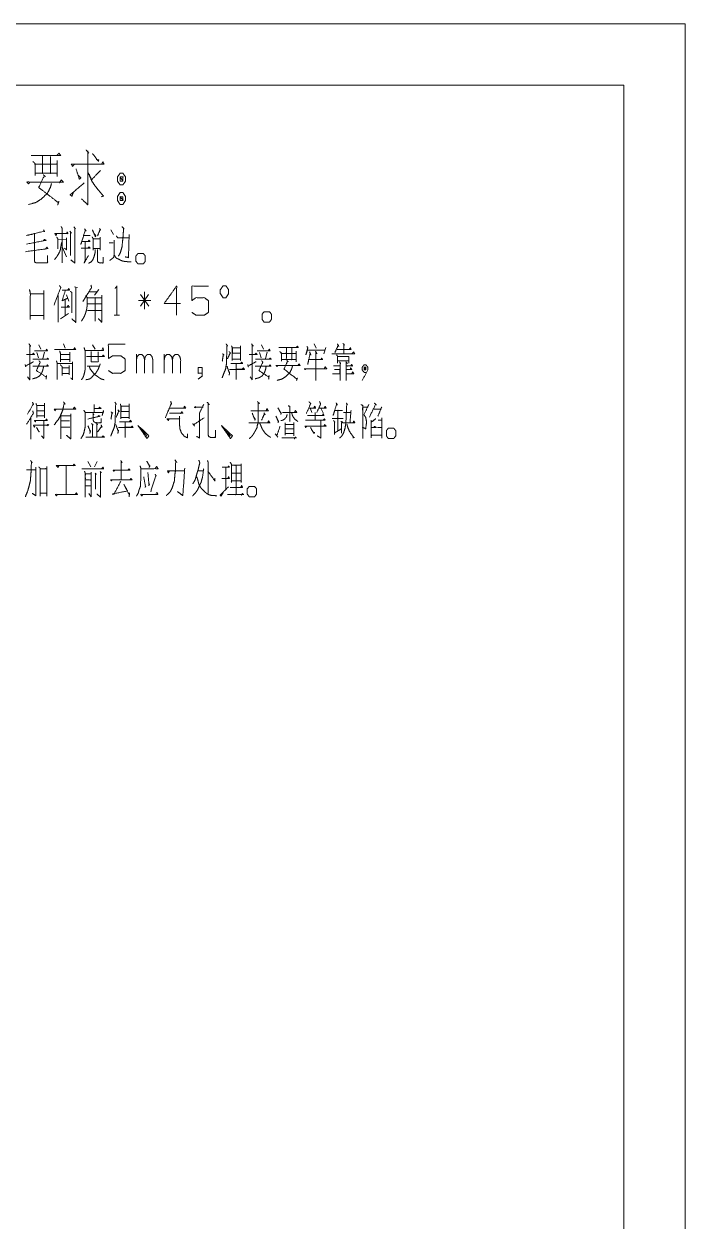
# Model space of a CAD drawing. Header units: millimetres. Extents: x 0 to 420, y 0 to 297.
# Drawn here: x 365.9 to 420, y 199.1 to 297 of the extents above; entities that cross this region are included whole.
import ezdxf

# ---------------------------------------------------------------- set-up
doc = ezdxf.new("R2010")
doc.units = ezdxf.units.MM
doc.layers.add('101', color=7, linetype='Continuous', true_color=0xffffff)

msp = doc.modelspace()

# ---------------------------------------------------------------- linework, layer by layer
at = {"layer": '101', "color": 133, "linetype": 'Continuous', "lineweight": 18}
for p, q in [((420, 297), (0, 297)), ((420, 0), (420, 297)), ((415, 292), (25, 292)), ((415, 5), (415, 292))]:
    msp.add_line(p, q, dxfattribs=at)
at = {"layer": '101', "color": 72, "linetype": 'Continuous', "lineweight": 18}
for p, q in [((369.993, 280.394), (370.134, 280.244)), ((373.026, 280.169), (373.238, 279.769)), ((368.702, 279.344), (369.374, 279.369)), ((369.657, 280.044), (369.798, 279.894)), ((369.71, 279.944), (369.71, 278.069)), ((369.056, 278.719), (369.374, 277.944)), ((372.884, 279.094), (373.202, 279.094)), ((370.028, 275.507), (370.276, 275.432)), ((372.022, 275.282), (371.686, 274.807)), ((368.702, 274.782), (368.702, 272.607)), ((369.268, 274.407), (369.268, 273.132)), ((369.392, 274.832), (369.569, 274.332)), ((371.244, 275.082), (371.933, 275.082)), ((376.274, 274.382), (375.267, 274.382)), ((376.098, 274.857), (375.444, 273.907)), ((375.444, 274.857), (376.115, 273.907)), ((375.762, 273.657), (375.762, 275.082)), ((368.897, 272.882), (369.551, 273.307)), ((371.103, 273.557), (372.216, 273.557)), ((371.138, 274.107), (372.234, 274.107)), ((373.291, 273.182), (373.715, 273.182)), ((367.133, 270.744), (367.292, 270.394)), ((369.144, 270.819), (369.286, 270.469)), ((371.509, 270.744), (371.739, 270.394)), ((385.345, 270.744), (385.504, 270.394)), ((389.65, 270.844), (389.809, 270.469)), ((390.605, 270.519), (390.446, 270.019)), ((366.956, 270.119), (367.098, 269.694)), ((367.593, 270.144), (367.451, 269.644)), ((368.897, 269.544), (369.692, 269.544)), ((368.95, 269.969), (369.657, 269.969)), ((369.657, 270.144), (369.657, 269.369)), ((375.108, 268.419), (375.108, 269.994)), ((377.384, 268.419), (377.384, 269.994)), ((385.168, 270.119), (385.309, 269.694)), ((385.804, 270.144), (385.663, 269.644)), ((368.649, 269.219), (369.887, 269.219)), ((369.021, 268.869), (369.569, 268.869)), ((369.021, 268.394), (369.569, 268.394)), ((369.604, 269.069), (369.604, 268.294)), ((371.085, 268.994), (372.092, 268.994)), ((366.992, 265.782), (367.575, 265.782)), ((367.575, 265.982), (367.575, 264.782)), ((389.35, 265.507), (389.456, 265.207)), ((390.216, 265.507), (390.375, 265.182)), ((366.461, 264.782), (366.461, 263.032)), ((366.992, 265.357), (367.575, 265.357)), ((366.992, 264.932), (367.575, 264.932)), ((367.539, 264.582), (367.539, 263.132)), ((368.968, 264.532), (369.639, 264.532)), ((389.721, 265.207), (389.721, 264.582)), ((368.985, 264.007), (369.657, 264.007)), ((394.84, 263.982), (395.175, 263.982)), ((367.539, 263.082), (367.345, 263.307)), ((369.356, 260.869), (369.356, 258.519)), ((369.356, 260.844), (369.356, 258.519)), ((371.138, 261.219), (371.385, 260.769)), ((371.898, 261.219), (371.686, 260.769)), ((382.432, 260.719), (382.432, 258.894)), ((380.156, 260.444), (380.58, 260.444)), ((382.874, 260.244), (383.652, 260.244)), ((371.226, 258.594), (371.403, 258.319))]:
    msp.add_line(p, q, dxfattribs=at)
for points, knots in [([(366.488, 286.244), (368.9, 286.244), (368.768, 286.432), (368.609, 286.244)], [0, 0, 0.83535, 0.914861, 1, 1]), ([(366.62, 285.757), (366.833, 285.569), (366.833, 284.594), (366.833, 284.782), (368.609, 284.782), (368.609, 284.519), (368.609, 285.832), (368.609, 285.532), (366.753, 285.532), (367.416, 285.532), (367.416, 286.207), (367.416, 284.782), (368.079, 284.782), (368.079, 286.169)], [0, 0, 0.024062, 0.10693, 0.122866, 0.273837, 0.296147, 0.407698, 0.433195, 0.590926, 0.647256, 0.704625, 0.825739, 0.882073, 1, 1]), ([(370.99, 286.694), (371.202, 286.432), (371.122, 286.582), (371.122, 282.232), (370.618, 282.682)], [0, 0, 0.060994, 0.09168, 0.877914, 1, 1]), ([(371.52, 286.394), (371.997, 285.757), (372.024, 285.869), (371.811, 285.907)], [0, 0, 0.706404, 0.808919, 1, 1]), ([(370.009, 285.494), (369.876, 285.344), (369.797, 285.532), (372.448, 285.532), (372.368, 285.719), (372.262, 285.532)], [0, 0, 0.057613, 0.11624, 0.87938, 0.938001, 1, 1]), ([(370.168, 285.157), (370.433, 284.294), (370.565, 284.407), (370.38, 284.594)], [0, 0, 0.673372, 0.803126, 1, 1]), ([(372.156, 285.007), (371.44, 284.257), (371.175, 284.819), (371.44, 284.182), (371.679, 283.807), (371.944, 283.469), (372.395, 282.944), (372.448, 282.944), (372.262, 282.869)], [0, 0, 0.248755, 0.397955, 0.563613, 0.670256, 0.773233, 0.939247, 0.951973, 1, 1]), ([(366.408, 284.069), (366.276, 283.919), (366.143, 284.069), (369.113, 284.069), (368.953, 284.257), (368.821, 283.994)], [0, 0, 0.051206, 0.102404, 0.86189, 0.924783, 1, 1]), ([(367.469, 284.669), (367.654, 284.519), (367.575, 284.594), (367.124, 283.619), (368.715, 282.382), (368.768, 282.494), (368.662, 282.194)], [0, 0, 0.0615, 0.089675, 0.366506, 0.885938, 0.917991, 1, 1]), ([(374.007, 284.782), (373.768, 284.782), (373.556, 284.482), (373.556, 284.144), (373.768, 283.844), (374.007, 283.844), (374.219, 284.144), (374.219, 284.482), (374.007, 284.782)], [0, 0, 0.090998, 0.231133, 0.359864, 0.5, 0.590998, 0.731133, 0.859864, 1, 1]), ([(373.768, 284.144), (374.007, 284.144), (373.768, 284.482), (373.768, 284.144)], [0, 0, 0.241134, 0.658878, 1, 1]), ([(374.007, 284.144), (374.007, 284.482), (373.768, 284.482)], [0, 0, 0.585863, 1, 1]), ([(368.158, 283.957), (368.079, 283.657), (367.84, 283.169), (367.336, 282.682), (366.859, 282.382), (366.276, 282.232)], [0, 0, 0.114099, 0.313639, 0.571349, 0.778586, 1, 1]), ([(369.956, 283.244), (369.823, 282.907), (369.69, 283.019), (370.831, 283.994)], [0, 0, 0.178053, 0.26342, 1, 1]), ([(374.219, 282.869), (374.007, 283.207), (373.768, 283.207), (373.556, 282.869), (373.556, 282.569), (373.768, 282.232), (374.007, 282.232), (374.219, 282.569), (374.219, 282.869)], [0, 0, 0.149207, 0.238507, 0.387714, 0.5, 0.649207, 0.738507, 0.887714, 1, 1]), ([(373.768, 282.869), (373.768, 282.569), (374.007, 282.569)], [0, 0, 0.557014, 1, 1]), ([(374.007, 282.869), (373.768, 282.869), (374.007, 282.569), (374.007, 282.869)], [0, 0, 0.258801, 0.674582, 1, 1]), ([(367.504, 280.169), (367.593, 279.994), (367.54, 280.044), (366.108, 279.694), (366.762, 279.844), (366.762, 277.644), (366.797, 277.494), (366.886, 277.469), (367.84, 277.469), (367.84, 278.044)], [0, 0, 0.030685, 0.042094, 0.27277, 0.377787, 0.722125, 0.746243, 0.760614, 0.910001, 1, 1]), ([(368.95, 280.419), (369.021, 280.294), (369.021, 277.444)], [0, 0, 0.047976, 1, 1]), ([(370.063, 280.294), (370.063, 277.444), (369.745, 277.694)], [0, 0, 0.875685, 1, 1]), ([(370.855, 280.244), (370.997, 280.069), (370.926, 280.144), (370.555, 278.944), (370.802, 279.694), (371.332, 279.694)], [0, 0, 0.077468, 0.112955, 0.545474, 0.817418, 1, 1]), ([(371.509, 280.169), (371.739, 279.594), (371.792, 279.669), (371.651, 279.844)], [0, 0, 0.66153, 0.759653, 1, 1]), ([(372.092, 280.269), (372.181, 280.119), (372.145, 280.194), (371.933, 279.669)], [0, 0, 0.211497, 0.312205, 1, 1]), ([(373.927, 280.419), (374.068, 280.269), (374.033, 279.919), (373.998, 279.444), (373.927, 278.769), (373.786, 278.269), (373.627, 277.994)], [0, 0, 0.080825, 0.218771, 0.40554, 0.67167, 0.875423, 1, 1]), ([(366.126, 278.994), (367.699, 279.294), (367.593, 279.369), (367.469, 279.244)], [0, 0, 0.83968, 0.90778, 1, 1]), ([(368.985, 279.119), (368.915, 278.744), (368.879, 278.519), (368.809, 278.319), (368.632, 278.019), (368.543, 277.894), (368.402, 277.719)], [0, 0, 0.246559, 0.393714, 0.530761, 0.755732, 0.854643, 1, 1]), ([(368.579, 279.819), (368.526, 279.694), (368.437, 279.844), (369.516, 279.844), (369.445, 279.994), (369.392, 279.844)], [0, 0, 0.079277, 0.180905, 0.810312, 0.907118, 1, 1]), ([(368.579, 279.569), (368.685, 279.419), (368.685, 278.594)], [0, 0, 0.18212, 1, 1]), ([(369.374, 279.494), (369.374, 278.519), (369.215, 278.669)], [0, 0, 0.816843, 1, 1]), ([(370.678, 279.194), (371.315, 279.194), (371.226, 279.319), (371.156, 279.194)], [0, 0, 0.681984, 0.846075, 1, 1]), ([(370.908, 279.169), (370.908, 277.644), (370.82, 277.419), (371.173, 278.044)], [0, 0, 0.613742, 0.711024, 1, 1]), ([(371.474, 279.594), (371.562, 279.444), (371.562, 278.494), (371.562, 278.619), (372.145, 278.619), (372.145, 278.494), (372.145, 279.544), (372.145, 279.419), (371.545, 279.419)], [0, 0, 0.046627, 0.301093, 0.334574, 0.490812, 0.524293, 0.805547, 0.839034, 1, 1]), ([(373.273, 279.319), (373.273, 278.069), (373.255, 277.919), (373.114, 277.794), (372.92, 277.644)], [0, 0, 0.681078, 0.763377, 0.8662, 1, 1]), ([(373.468, 279.669), (373.574, 279.494), (374.493, 279.494)], [0, 0, 0.182091, 1, 1]), ([(374.51, 279.769), (374.457, 277.894), (374.192, 277.944)], [0, 0, 0.874254, 1, 1]), ([(366.019, 278.369), (367.858, 278.619), (367.787, 278.744), (367.681, 278.619)], [0, 0, 0.857805, 0.924206, 1, 1]), ([(370.59, 278.669), (371.332, 278.669), (371.226, 278.769), (371.138, 278.644)], [0, 0, 0.712959, 0.852951, 1, 1]), ([(371.721, 278.544), (371.721, 278.269), (371.651, 277.994), (371.545, 277.719), (371.421, 277.544), (371.191, 277.419)], [0, 0, 0.206832, 0.420389, 0.642066, 0.803261, 1, 1]), ([(371.916, 278.544), (371.916, 277.594), (371.986, 277.494), (372.128, 277.444), (372.393, 277.444), (372.393, 277.919)], [0, 0, 0.484055, 0.546457, 0.62289, 0.757978, 1, 1]), ([(375.072, 277.594), (375.072, 278.019), (375.231, 278.219), (375.673, 278.219), (375.832, 278.019), (375.832, 277.594), (375.673, 277.369), (375.231, 277.369), (375.072, 277.594)], [0, 0, 0.152001, 0.243395, 0.401444, 0.492847, 0.644848, 0.743404, 0.901453, 1, 1]), ([(373.326, 278.044), (373.45, 277.844), (373.627, 277.769), (373.821, 277.669), (373.998, 277.594), (374.192, 277.569), (374.44, 277.544), (374.687, 277.544)], [0, 0, 0.153716, 0.279195, 0.422094, 0.547599, 0.675721, 0.838258, 1, 1]), ([(366.355, 275.282), (366.426, 274.957), (366.426, 272.832), (366.426, 273.157), (367.522, 273.157), (367.522, 272.832), (367.522, 275.182), (367.522, 274.932), (366.444, 274.932)], [0, 0, 0.0422, 0.311814, 0.353047, 0.492088, 0.533321, 0.831483, 0.863204, 1, 1]), ([(368.367, 274.007), (368.915, 275.432), (368.826, 275.582), (368.809, 275.607)], [0, 0, 0.881766, 0.982315, 1, 1]), ([(369.038, 275.232), (369.639, 275.232), (369.569, 275.357), (369.48, 275.232)], [0, 0, 0.66949, 0.829474, 1, 1]), ([(370.152, 275.432), (370.152, 272.582), (369.816, 272.882)], [0, 0, 0.863559, 1, 1]), ([(371.385, 275.632), (371.438, 275.432), (370.731, 274.307)], [0, 0, 0.134742, 1, 1]), ([(373.361, 275.357), (373.503, 275.557), (373.503, 273.182)], [0, 0, 0.093497, 1, 1]), ([(378.727, 274.132), (377.384, 274.132), (378.392, 275.557), (378.392, 273.182)], [0, 0, 0.245868, 0.565295, 1, 1]), ([(379.643, 273.407), (379.979, 273.182), (380.668, 273.182), (381.004, 273.407), (381.004, 274.357), (380.668, 274.607), (379.979, 274.607), (379.643, 274.382), (379.643, 275.557), (381.004, 275.557)], [0, 0, 0.062231, 0.168346, 0.230572, 0.376814, 0.441261, 0.547375, 0.609607, 0.790489, 1, 1]), ([(382.202, 274.607), (382.432, 274.607), (382.644, 274.932), (382.644, 275.257), (382.432, 275.582), (382.202, 275.582), (381.972, 275.257), (381.972, 274.932), (382.202, 274.607)], [0, 0, 0.08568, 0.230391, 0.351581, 0.496291, 0.581972, 0.730391, 0.851581, 1, 1]), ([(369.286, 275.182), (369.021, 274.357), (369.48, 274.557)], [0, 0, 0.633567, 1, 1]), ([(369.71, 275.132), (369.816, 275.032), (369.816, 273.357)], [0, 0, 0.080053, 1, 1]), ([(370.961, 274.782), (371.085, 274.607), (371.085, 274.107), (371.067, 273.882), (371.05, 273.732), (370.997, 273.507), (370.926, 273.282), (370.838, 273.057), (370.749, 272.907), (370.608, 272.682)], [0, 0, 0.095702, 0.318952, 0.419724, 0.487155, 0.59037, 0.695674, 0.80361, 0.88135, 1, 1]), ([(371.103, 274.607), (372.269, 274.607), (372.269, 274.807), (372.269, 272.607), (371.986, 272.882)], [0, 0, 0.294511, 0.345005, 0.900415, 1, 1]), ([(371.633, 274.582), (371.721, 274.607), (371.721, 272.682)], [0, 0, 0.045543, 1, 1]), ([(368.95, 273.832), (369.622, 273.832), (369.516, 273.982), (369.445, 273.832)], [0, 0, 0.657748, 0.837626, 1, 1]), ([(385.394, 272.832), (385.394, 273.257), (385.553, 273.457), (385.995, 273.457), (386.154, 273.257), (386.154, 272.832), (385.995, 272.607), (385.553, 272.607), (385.394, 272.832)], [0, 0, 0.151999, 0.2434, 0.401446, 0.492848, 0.644846, 0.7434, 0.901446, 1, 1]), ([(366.302, 270.844), (366.461, 270.644), (366.373, 270.719), (366.373, 267.894), (366.196, 268.144)], [0, 0, 0.072957, 0.106042, 0.912582, 1, 1]), ([(366.762, 270.269), (367.822, 270.269), (367.769, 270.394), (367.699, 270.269)], [0, 0, 0.791484, 0.892824, 1, 1]), ([(368.402, 270.369), (370.134, 270.369), (370.046, 270.519), (369.975, 270.369)], [0, 0, 0.835944, 0.91997, 1, 1]), ([(370.908, 270.294), (370.908, 268.744), (370.891, 268.619), (370.802, 268.244), (370.731, 268.069), (370.608, 267.894)], [0, 0, 0.628908, 0.680135, 0.836454, 0.913033, 1, 1]), ([(370.82, 270.544), (370.891, 270.294), (372.411, 270.294), (372.375, 270.494), (372.305, 270.369)], [0, 0, 0.122169, 0.836969, 0.932471, 1, 1]), ([(372.814, 268.644), (373.149, 268.419), (373.839, 268.419), (374.175, 268.644), (374.175, 269.594), (373.839, 269.844), (373.149, 269.844), (372.814, 269.619), (372.814, 270.794), (374.175, 270.794)], [0, 0, 0.062227, 0.168343, 0.23057, 0.376815, 0.441263, 0.547379, 0.609606, 0.790492, 1, 1]), ([(382.45, 270.819), (382.573, 270.644), (382.52, 270.719), (382.467, 269.144), (382.397, 268.744), (382.238, 268.369), (382.114, 268.044)], [0, 0, 0.070423, 0.100605, 0.618414, 0.751883, 0.885732, 1, 1]), ([(382.892, 270.669), (382.945, 270.519), (382.945, 269.469), (382.945, 269.569), (383.616, 269.569), (383.616, 269.469), (383.616, 270.669), (383.616, 270.494), (382.962, 270.494), (382.962, 270.069), (383.599, 270.069)], [0, 0, 0.030763, 0.233819, 0.253158, 0.383049, 0.402389, 0.63445, 0.668292, 0.794762, 0.876952, 1, 1]), ([(384.514, 270.844), (384.673, 270.644), (384.585, 270.719), (384.585, 267.894), (384.408, 268.144)], [0, 0, 0.072957, 0.106051, 0.912589, 1, 1]), ([(384.974, 270.269), (386.034, 270.269), (385.981, 270.394), (385.91, 270.269)], [0, 0, 0.79149, 0.892828, 1, 1]), ([(386.755, 270.519), (388.364, 270.519), (388.275, 270.644), (388.169, 270.519)], [0, 0, 0.835359, 0.914868, 1, 1]), ([(386.844, 270.194), (386.985, 270.069), (386.985, 269.419), (386.985, 269.544), (388.169, 269.544), (388.169, 269.369), (388.169, 270.244), (388.169, 270.044), (386.932, 270.044), (387.374, 270.044), (387.374, 270.494), (387.374, 269.544), (387.816, 269.544), (387.816, 270.469)], [0, 0, 0.024064, 0.106929, 0.122864, 0.273835, 0.296145, 0.407696, 0.433195, 0.590928, 0.647263, 0.704632, 0.825744, 0.882074, 1, 1]), ([(389.049, 270.619), (389.138, 270.519), (388.961, 269.919), (389.102, 270.319), (390.516, 270.319)], [0, 0, 0.051382, 0.292219, 0.455573, 1, 1]), ([(391.556, 270.819), (391.662, 270.619), (391.626, 270.719), (391.343, 270.119)], [0, 0, 0.227343, 0.333861, 1, 1]), ([(391.538, 270.369), (392.669, 270.369), (392.616, 270.519), (392.545, 270.394)], [0, 0, 0.788885, 0.899843, 1, 1]), ([(391.997, 270.869), (392.139, 270.719), (392.068, 270.819), (392.068, 270.069)], [0, 0, 0.191112, 0.304654, 1, 1]), ([(366.002, 269.144), (366.055, 268.944), (366.037, 269.019), (366.691, 269.369)], [0, 0, 0.20173, 0.276869, 1, 1]), ([(366.108, 269.969), (366.762, 269.969), (366.673, 270.069), (366.603, 269.969)], [0, 0, 0.718752, 0.86542, 1, 1]), ([(366.638, 269.569), (367.928, 269.569), (367.84, 269.669), (367.752, 269.569)], [0, 0, 0.828612, 0.914315, 1, 1]), ([(367.133, 269.444), (367.239, 269.344), (366.921, 268.644), (367.716, 268.119), (367.752, 268.244), (367.716, 267.944)], [0, 0, 0.063381, 0.397728, 0.812149, 0.868641, 1, 1]), ([(368.561, 269.444), (368.614, 269.294), (368.614, 267.919)], [0, 0, 0.103694, 1, 1]), ([(368.826, 270.244), (368.897, 270.044), (368.897, 269.369)], [0, 0, 0.239124, 1, 1]), ([(369.887, 269.369), (369.887, 267.894), (369.728, 268.044)], [0, 0, 0.8709, 1, 1]), ([(371.014, 269.794), (372.481, 269.794), (372.393, 269.919), (372.305, 269.794)], [0, 0, 0.827339, 0.913663, 1, 1]), ([(371.403, 270.194), (371.403, 269.369), (371.986, 269.369), (371.986, 270.169)], [0, 0, 0.373596, 0.63773, 1, 1]), ([(375.108, 269.519), (375.161, 269.794), (375.337, 269.969), (375.532, 269.969), (375.709, 269.794), (375.779, 269.519), (375.779, 268.419)], [0, 0, 0.118877, 0.224461, 0.306989, 0.41256, 0.533084, 1, 1]), ([(375.779, 269.519), (375.832, 269.794), (376.009, 269.969), (376.221, 269.969), (376.38, 269.794), (376.451, 269.519), (376.451, 268.419)], [0, 0, 0.118606, 0.223933, 0.313763, 0.413917, 0.534162, 1, 1]), ([(377.384, 269.519), (377.437, 269.794), (377.614, 269.969), (377.808, 269.969), (377.985, 269.794), (378.056, 269.519), (378.056, 268.419)], [0, 0, 0.11888, 0.224451, 0.306978, 0.412562, 0.533085, 1, 1]), ([(378.056, 269.519), (378.109, 269.794), (378.286, 269.969), (378.498, 269.969), (378.657, 269.794), (378.727, 269.519), (378.727, 268.419)], [0, 0, 0.118603, 0.223944, 0.313758, 0.413912, 0.534159, 1, 1]), ([(382.149, 270.019), (382.291, 269.919), (382.22, 269.969), (382.132, 269.419)], [0, 0, 0.212014, 0.318021, 1, 1]), ([(382.697, 270.194), (382.821, 270.069), (382.785, 270.119), (382.556, 269.594)], [0, 0, 0.217072, 0.292654, 1, 1]), ([(382.821, 269.219), (383.811, 269.219), (383.722, 269.344), (383.634, 269.244)], [0, 0, 0.775505, 0.895445, 1, 1]), ([(384.214, 269.144), (384.267, 268.944), (384.249, 269.019), (384.903, 269.369)], [0, 0, 0.20173, 0.276869, 1, 1]), ([(384.32, 269.969), (384.974, 269.969), (384.885, 270.069), (384.815, 269.969)], [0, 0, 0.718754, 0.865393, 1, 1]), ([(384.85, 269.569), (386.14, 269.569), (386.052, 269.669), (385.963, 269.569)], [0, 0, 0.828612, 0.914315, 1, 1]), ([(385.345, 269.444), (385.451, 269.344), (385.133, 268.644), (385.928, 268.119), (385.963, 268.244), (385.928, 267.944)], [0, 0, 0.063381, 0.397731, 0.81214, 0.868638, 1, 1]), ([(387.409, 269.469), (387.533, 269.369), (387.48, 269.419), (387.179, 268.769), (388.24, 267.944), (388.275, 268.019), (388.205, 267.819)], [0, 0, 0.061504, 0.089684, 0.366516, 0.885934, 0.917992, 1, 1]), ([(389.279, 270.169), (389.385, 269.894), (389.314, 270.019), (389.12, 269.144), (389.208, 269.544), (390.34, 269.544), (390.269, 269.669), (390.216, 269.544)], [0, 0, 0.093422, 0.138945, 0.423058, 0.552903, 0.911449, 0.956966, 1, 1]), ([(389.756, 270.244), (389.88, 270.019), (389.792, 270.119), (389.792, 267.819)], [0, 0, 0.095443, 0.145039, 1, 1]), ([(391.096, 270.019), (392.952, 270.019), (392.881, 270.169), (392.757, 270.044)], [0, 0, 0.844515, 0.919966, 1, 1]), ([(391.467, 269.944), (391.556, 269.844), (391.556, 269.244), (391.556, 269.444), (392.492, 269.444), (392.492, 269.244), (392.492, 269.794), (391.538, 269.794)], [0, 0, 0.037337, 0.205183, 0.261129, 0.523185, 0.579131, 0.732995, 1, 1]), ([(391.715, 269.369), (391.821, 269.219), (391.785, 269.294), (391.785, 267.844)], [0, 0, 0.107026, 0.155332, 1, 1]), ([(392.245, 269.369), (392.369, 269.219), (392.28, 269.294), (392.28, 267.844), (392.28, 269.019), (392.793, 269.019), (392.722, 269.144), (392.634, 269.019)], [0, 0, 0.051923, 0.082873, 0.470102, 0.78389, 0.920768, 0.959117, 1, 1]), ([(367.504, 268.969), (367.469, 268.769), (367.416, 268.594), (367.345, 268.419), (367.168, 268.194), (366.956, 268.069), (366.797, 268.019), (366.603, 267.969)], [0, 0, 0.137748, 0.261762, 0.389763, 0.583804, 0.750783, 0.863849, 1, 1]), ([(366.62, 268.994), (367.911, 268.994), (367.822, 269.119), (367.769, 269.019)], [0, 0, 0.828938, 0.927288, 1, 1]), ([(368.879, 269.119), (369.021, 268.969), (369.021, 268.244)], [0, 0, 0.221393, 1, 1]), ([(372.145, 269.194), (372.057, 268.944), (371.986, 268.769), (371.88, 268.594), (371.757, 268.394), (371.598, 268.269), (371.438, 268.069), (371.297, 267.969), (371.138, 267.919), (370.961, 267.894)], [0, 0, 0.141805, 0.242733, 0.352155, 0.477924, 0.586112, 0.722766, 0.815375, 0.904548, 1, 1]), ([(371.262, 268.944), (371.332, 268.769), (371.686, 268.319), (371.916, 268.169), (372.075, 268.044), (372.252, 267.944), (372.464, 267.894)], [0, 0, 0.113786, 0.458783, 0.624216, 0.746187, 0.868611, 1, 1]), ([(380.491, 268.419), (380.156, 268.419), (380.156, 268.894), (380.491, 268.894), (380.491, 268.194), (380.156, 267.944)], [0, 0, 0.148245, 0.357928, 0.506173, 0.815183, 1, 1]), ([(382.52, 268.994), (382.732, 268.419), (382.732, 268.519), (382.697, 268.269)], [0, 0, 0.634855, 0.738446, 1, 1]), ([(382.732, 268.744), (383.952, 268.744), (383.864, 268.869), (383.775, 268.769), (383.28, 268.769), (383.28, 269.244), (383.28, 267.919)], [0, 0, 0.320853, 0.361129, 0.396235, 0.526437, 0.651406, 1, 1]), ([(385.716, 268.969), (385.681, 268.769), (385.628, 268.594), (385.557, 268.419), (385.38, 268.194), (385.168, 268.069), (385.009, 268.019), (384.815, 267.969)], [0, 0, 0.137744, 0.261755, 0.389753, 0.583788, 0.750763, 0.863852, 1, 1]), ([(384.832, 268.994), (386.122, 268.994), (386.034, 269.119), (385.981, 269.019)], [0, 0, 0.828946, 0.927285, 1, 1]), ([(386.702, 269.069), (386.614, 268.969), (386.525, 269.069), (388.505, 269.069), (388.399, 269.194), (388.311, 269.019)], [0, 0, 0.051206, 0.102402, 0.861894, 0.924782, 1, 1]), ([(387.869, 268.994), (387.816, 268.794), (387.657, 268.469), (387.321, 268.144), (387.003, 267.944), (386.614, 267.844)], [0, 0, 0.114097, 0.313639, 0.57135, 0.77859, 1, 1]), ([(388.979, 268.794), (388.926, 268.719), (388.855, 268.794), (390.675, 268.794), (390.552, 268.969), (390.481, 268.794)], [0, 0, 0.037986, 0.080605, 0.833347, 0.921963, 1, 1]), ([(391.237, 269.019), (391.803, 269.019), (391.75, 269.019), (391.785, 269.019), (391.785, 268.744), (391.326, 268.744), (391.75, 268.744), (391.75, 268.369), (391.149, 268.369)], [0, 0, 0.202817, 0.221837, 0.234527, 0.333141, 0.497932, 0.650033, 0.784508, 1, 1]), ([(392.245, 268.744), (392.722, 268.744), (392.634, 268.869), (392.616, 268.744)], [0, 0, 0.63078, 0.833138, 1, 1]), ([(392.245, 268.369), (392.899, 268.369), (392.811, 268.544), (392.722, 268.394)], [0, 0, 0.638562, 0.829994, 1, 1]), ([(393.885, 268.494), (393.744, 268.494), (393.585, 268.694), (393.585, 268.919), (393.744, 269.119), (393.885, 269.119), (394.044, 268.919), (394.044, 268.694), (393.585, 267.844)], [0, 0, 0.057358, 0.160992, 0.252243, 0.355871, 0.413229, 0.516867, 0.608118, 1, 1]), ([(393.744, 268.694), (393.885, 268.694), (393.744, 268.919), (393.744, 268.694)], [0, 0, 0.223714, 0.644092, 1, 1]), ([(393.885, 268.694), (393.885, 268.919), (393.744, 268.919)], [0, 0, 0.614035, 1, 1]), ([(366.603, 266.057), (366.673, 265.907), (366.196, 265.082)], [0, 0, 0.148204, 1, 1]), ([(366.886, 265.957), (366.956, 265.782), (366.956, 264.807)], [0, 0, 0.162183, 1, 1]), ([(368.543, 265.482), (368.437, 265.357), (368.402, 265.482), (370.152, 265.482), (370.028, 265.657), (369.94, 265.507)], [0, 0, 0.067404, 0.120822, 0.840296, 0.928419, 1, 1]), ([(369.144, 266.082), (369.268, 265.907), (369.197, 265.982), (369.074, 265.407), (368.897, 264.957), (368.738, 264.682), (368.384, 264.207)], [0, 0, 0.093231, 0.138069, 0.393928, 0.604234, 0.742434, 1, 1]), ([(370.802, 265.407), (370.926, 265.207), (370.908, 264.007), (370.82, 263.607), (370.749, 263.382), (370.572, 263.082)], [0, 0, 0.096819, 0.59091, 0.759555, 0.856656, 1, 1]), ([(371.651, 265.857), (371.651, 265.207), (371.651, 265.532), (372.234, 265.532), (372.092, 265.657), (372.022, 265.557)], [0, 0, 0.347682, 0.521528, 0.833529, 0.934491, 1, 1]), ([(373.344, 266.057), (373.468, 265.882), (373.414, 265.957), (373.361, 264.382), (373.291, 263.982), (373.132, 263.607), (373.008, 263.282)], [0, 0, 0.070423, 0.100604, 0.618414, 0.751883, 0.885732, 1, 1]), ([(373.591, 265.432), (373.715, 265.307), (373.68, 265.357), (373.45, 264.832)], [0, 0, 0.2171, 0.292679, 1, 1]), ([(373.786, 265.907), (373.839, 265.757), (373.839, 264.707), (373.839, 264.807), (374.51, 264.807), (374.51, 264.707), (374.51, 265.907), (374.51, 265.732), (373.856, 265.732), (373.856, 265.307), (374.493, 265.307)], [0, 0, 0.030765, 0.233821, 0.25316, 0.383043, 0.402382, 0.634443, 0.668285, 0.794754, 0.876944, 1, 1]), ([(377.914, 266.132), (377.985, 265.882), (377.967, 265.957), (377.473, 264.782), (377.791, 265.557), (379.152, 265.557), (379.046, 265.732), (378.957, 265.532)], [0, 0, 0.061364, 0.079563, 0.380703, 0.578579, 0.900027, 0.948356, 1, 1]), ([(379.961, 265.707), (379.926, 265.607), (379.837, 265.657), (380.58, 265.657)], [0, 0, 0.111652, 0.218549, 1, 1]), ([(380.615, 265.882), (380.279, 265.182), (380.279, 263.132), (380.032, 263.257)], [0, 0, 0.250154, 0.910669, 1, 1]), ([(380.898, 266.057), (381.075, 265.857), (380.986, 265.907), (380.986, 263.382), (381.004, 263.257), (381.163, 263.182), (381.57, 263.182), (381.57, 263.757)], [0, 0, 0.063897, 0.088209, 0.692695, 0.722917, 0.765023, 0.862341, 1, 1]), ([(385.009, 266.107), (385.168, 265.957), (385.08, 265.982), (385.08, 264.357), (385.009, 264.207), (384.974, 263.982), (384.832, 263.707), (384.673, 263.432), (384.549, 263.257), (384.337, 263.082)], [0, 0, 0.063464, 0.090115, 0.561781, 0.609913, 0.676021, 0.765772, 0.857985, 0.920193, 1, 1]), ([(384.461, 265.357), (385.893, 265.357), (385.787, 265.532), (385.716, 265.357)], [0, 0, 0.784447, 0.896574, 1, 1]), ([(386.685, 265.607), (386.932, 265.157), (386.95, 265.207), (386.932, 265.057)], [0, 0, 0.715607, 0.789518, 1, 1]), ([(387.533, 265.757), (387.674, 265.707), (387.657, 265.732), (387.657, 264.482), (387.657, 265.207), (387.073, 265.207), (388.24, 265.207), (388.116, 265.382), (388.063, 265.282)], [0, 0, 0.035429, 0.042663, 0.337964, 0.509241, 0.647037, 0.92263, 0.973262, 1, 1]), ([(389.226, 266.082), (389.368, 265.957), (389.014, 265.132)], [0, 0, 0.173753, 1, 1]), ([(389.226, 265.557), (389.774, 265.557), (389.703, 265.732), (389.597, 265.557)], [0, 0, 0.582111, 0.78262, 1, 1]), ([(390.092, 266.107), (390.181, 265.907), (389.862, 265.207)], [0, 0, 0.221411, 1, 1]), ([(390.021, 265.557), (390.64, 265.557), (390.552, 265.732), (390.463, 265.532)], [0, 0, 0.598675, 0.788403, 1, 1]), ([(391.45, 266.007), (391.556, 265.832), (391.485, 265.882), (391.202, 264.957), (391.326, 265.382), (391.98, 265.382), (391.591, 265.382), (391.591, 263.732), (391.591, 264.732), (391.131, 264.732), (392.033, 264.732)], [0, 0, 0.030295, 0.043118, 0.186311, 0.251841, 0.348655, 0.406221, 0.650487, 0.798526, 0.866557, 1, 1]), ([(392.28, 265.982), (392.386, 265.882), (392.316, 265.907), (392.245, 264.357), (392.174, 263.907), (392.051, 263.532), (391.909, 263.282), (391.732, 263.132)], [0, 0, 0.046393, 0.070259, 0.564122, 0.709111, 0.834791, 0.926217, 1, 1]), ([(392.051, 265.207), (392.651, 265.207), (392.669, 265.382), (392.581, 264.382)], [0, 0, 0.337467, 0.436241, 1, 1]), ([(393.496, 265.857), (393.62, 265.782), (393.62, 263.082), (393.62, 265.657), (394.026, 265.657), (394.115, 265.857), (393.726, 265.032), (393.867, 264.807), (393.938, 264.432), (393.867, 263.882), (393.602, 264.007)], [0, 0, 0.017119, 0.336575, 0.641241, 0.689338, 0.715208, 0.823118, 0.854559, 0.89971, 0.96532, 1, 1]), ([(394.574, 265.982), (394.751, 265.832), (394.68, 265.882), (394.168, 264.832)], [0, 0, 0.155909, 0.214146, 1, 1]), ([(394.574, 265.482), (395.087, 265.482), (395.175, 265.657), (394.857, 264.907)], [0, 0, 0.336471, 0.465173, 1, 1]), ([(366.62, 265.357), (366.673, 265.157), (366.126, 264.257)], [0, 0, 0.164133, 1, 1]), ([(366.868, 264.557), (366.833, 264.457), (366.762, 264.557), (367.822, 264.557), (367.752, 264.682), (367.681, 264.582)], [0, 0, 0.068207, 0.14696, 0.828904, 0.921247, 1, 1]), ([(368.915, 263.057), (368.915, 265.082), (368.915, 264.932), (369.745, 264.932), (369.745, 265.082), (369.745, 263.157), (369.728, 263.057), (369.374, 263.357)], [0, 0, 0.358666, 0.385231, 0.532374, 0.558939, 0.899892, 0.91788, 1, 1]), ([(370.926, 265.207), (372.393, 265.207), (372.411, 265.382), (372.305, 264.957)], [0, 0, 0.704981, 0.789502, 1, 1]), ([(371.138, 264.682), (372.128, 264.907), (372.004, 264.957), (371.969, 264.882)], [0, 0, 0.824303, 0.932676, 1, 1]), ([(371.545, 265.132), (371.633, 265.032), (371.58, 265.057), (371.58, 264.582), (371.598, 264.482), (371.757, 264.382), (372.216, 264.382), (372.216, 264.732)], [0, 0, 0.075551, 0.108731, 0.377705, 0.435196, 0.541597, 0.801816, 1, 1]), ([(373.043, 265.257), (373.185, 265.157), (373.114, 265.207), (373.026, 264.657)], [0, 0, 0.212014, 0.318021, 1, 1]), ([(373.627, 263.982), (374.846, 263.982), (374.758, 264.107), (374.669, 264.007), (374.175, 264.007), (374.175, 264.482), (374.175, 263.157)], [0, 0, 0.320858, 0.361134, 0.396246, 0.526445, 0.651413, 1, 1]), ([(373.715, 264.457), (374.705, 264.457), (374.616, 264.582), (374.528, 264.482)], [0, 0, 0.775512, 0.89544, 1, 1]), ([(377.791, 264.707), (377.72, 264.557), (377.596, 264.707), (378.639, 264.707), (378.639, 264.907), (378.639, 264.232), (378.657, 263.882), (378.798, 263.532), (379.046, 263.257), (379.293, 263.132), (379.293, 263.482)], [0, 0, 0.041424, 0.089998, 0.350495, 0.400452, 0.569065, 0.656604, 0.750896, 0.84331, 0.912567, 1, 1]), ([(377.826, 265.157), (378.922, 265.157), (378.816, 265.282), (378.727, 265.132)], [0, 0, 0.764254, 0.878572, 1, 1]), ([(379.714, 264.307), (379.855, 264.107), (379.784, 264.207), (380.65, 264.782)], [0, 0, 0.174103, 0.261146, 1, 1]), ([(384.302, 264.357), (386.034, 264.357), (385.928, 264.532), (385.822, 264.357)], [0, 0, 0.808871, 0.90444, 1, 1]), ([(384.585, 265.157), (384.815, 264.582), (384.832, 264.657), (384.726, 264.832)], [0, 0, 0.687328, 0.772877, 1, 1]), ([(385.539, 265.182), (385.645, 265.057), (385.575, 265.082), (385.345, 264.582)], [0, 0, 0.207707, 0.30272, 1, 1]), ([(386.525, 264.907), (386.738, 264.457), (386.738, 264.532), (386.702, 264.382)], [0, 0, 0.684656, 0.787896, 1, 1]), ([(387.445, 265.057), (387.374, 264.832), (387.232, 264.682), (387.091, 264.582), (386.932, 264.557)], [0, 0, 0.303836, 0.569437, 0.792543, 1, 1]), ([(387.816, 265.207), (387.851, 265.032), (387.939, 264.832), (388.081, 264.657), (388.311, 264.482)], [0, 0, 0.195973, 0.436003, 0.682958, 1, 1]), ([(388.943, 264.582), (390.552, 264.582), (390.481, 264.707), (390.393, 264.582)], [0, 0, 0.844251, 0.919636, 1, 1]), ([(389.102, 264.957), (390.446, 264.957), (390.393, 265.132), (390.34, 264.957)], [0, 0, 0.786007, 0.893003, 1, 1]), ([(390.198, 264.532), (390.198, 263.132), (389.898, 263.307)], [0, 0, 0.801044, 1, 1]), ([(391.237, 264.557), (391.343, 264.432), (391.308, 264.482), (391.308, 263.407), (391.308, 263.532), (391.891, 263.882), (391.891, 263.532), (391.891, 264.382), (391.98, 264.432), (391.838, 264.482)], [0, 0, 0.046083, 0.063298, 0.365527, 0.400674, 0.591913, 0.69031, 0.929277, 0.957827, 1, 1]), ([(391.98, 264.357), (392.987, 264.357), (392.899, 264.532), (392.828, 264.357)], [0, 0, 0.723599, 0.864414, 1, 1]), ([(394.698, 264.707), (394.327, 264.432), (394.327, 264.582), (394.327, 263.157), (394.327, 263.357), (395.193, 263.357), (395.193, 263.132), (395.193, 264.782), (395.193, 264.582), (394.893, 264.582)], [0, 0, 0.084324, 0.111701, 0.371806, 0.40831, 0.5664, 0.607469, 0.908647, 0.945155, 1, 1]), ([(366.797, 264.107), (366.744, 264.007), (366.691, 264.182), (367.928, 264.182), (367.858, 264.257), (367.787, 264.132)], [0, 0, 0.063595, 0.166324, 0.861408, 0.919316, 1, 1]), ([(366.939, 263.982), (367.133, 263.632), (367.168, 263.657)], [0, 0, 0.902408, 1, 1]), ([(371.438, 264.307), (371.562, 264.182), (371.509, 264.232), (371.509, 263.207), (370.979, 263.207), (372.481, 263.207), (372.375, 263.307), (372.269, 263.207)], [0, 0, 0.048888, 0.069139, 0.354023, 0.501409, 0.918977, 0.959488, 1, 1]), ([(371.138, 264.132), (371.332, 263.657), (371.35, 263.732), (371.297, 263.507)], [0, 0, 0.624792, 0.718591, 1, 1]), ([(371.81, 264.357), (371.933, 264.232), (371.88, 264.257), (371.88, 263.182)], [0, 0, 0.134307, 0.179088, 1, 1]), ([(372.216, 264.207), (372.305, 264.007), (372.252, 264.082), (371.933, 263.632)], [0, 0, 0.25379, 0.360397, 1, 1]), ([(373.414, 264.232), (373.627, 263.657), (373.627, 263.757), (373.591, 263.507)], [0, 0, 0.63485, 0.738443, 1, 1]), ([(375.373, 263.932), (375.974, 263.307), (375.832, 263.307), (375.231, 264.157), (375.974, 263.082), (376.133, 263.307), (375.231, 264.157)], [0, 0, 0.178022, 0.207052, 0.420792, 0.689029, 0.745607, 1, 1]), ([(382.202, 263.932), (382.803, 263.307), (382.662, 263.307), (382.061, 264.157), (382.803, 263.082), (382.962, 263.307), (382.061, 264.157)], [0, 0, 0.178022, 0.207052, 0.420792, 0.689029, 0.745607, 1, 1]), ([(385.203, 264.307), (385.292, 264.132), (385.38, 263.907), (385.539, 263.657), (385.681, 263.482), (385.893, 263.307), (386.087, 263.182)], [0, 0, 0.133817, 0.298803, 0.501036, 0.654582, 0.84224, 1, 1]), ([(386.455, 263.482), (386.667, 263.207), (386.596, 263.307), (386.861, 264.082)], [0, 0, 0.269455, 0.364478, 1, 1]), ([(387.285, 264.382), (387.285, 263.357), (387.285, 263.507), (387.992, 263.507), (387.992, 263.307), (387.992, 264.382), (387.992, 264.232), (387.285, 264.232), (387.285, 263.882), (387.939, 263.882)], [0, 0, 0.204267, 0.23416, 0.375056, 0.41491, 0.629137, 0.659031, 0.799927, 0.869674, 1, 1]), ([(389.049, 264.082), (388.961, 263.982), (388.89, 264.107), (390.622, 264.107), (390.516, 264.232), (390.446, 264.082)], [0, 0, 0.057056, 0.118451, 0.85902, 0.929101, 1, 1]), ([(389.35, 263.982), (389.633, 263.507), (389.686, 263.607)], [0, 0, 0.830062, 1, 1]), ([(392.333, 264.257), (392.404, 263.982), (392.545, 263.657), (392.899, 263.157), (392.952, 263.182), (392.811, 263.132)], [0, 0, 0.194575, 0.437461, 0.857079, 0.897233, 1, 1]), ([(394.362, 263.982), (394.751, 263.982), (394.592, 264.082), (394.521, 263.957)], [0, 0, 0.539815, 0.80065, 1, 1]), ([(395.561, 263.307), (395.561, 263.732), (395.72, 263.932), (396.162, 263.932), (396.321, 263.732), (396.321, 263.307), (396.162, 263.082), (395.72, 263.082), (395.561, 263.307)], [0, 0, 0.152003, 0.243407, 0.401443, 0.492847, 0.64485, 0.743407, 0.901443, 1, 1]), ([(387.003, 263.132), (388.205, 263.132), (388.116, 263.207), (388.028, 263.057)], [0, 0, 0.805609, 0.883313, 1, 1]), ([(366.444, 261.294), (366.585, 261.094), (366.514, 261.194), (366.497, 260.519), (366.461, 260.019), (366.426, 259.594), (366.338, 259.244), (366.214, 258.794), (366.019, 258.319)], [0, 0, 0.07397, 0.110956, 0.314874, 0.466251, 0.595046, 0.704059, 0.845002, 1, 1]), ([(366.108, 260.519), (366.868, 260.519), (366.868, 260.719), (366.868, 258.419), (366.585, 258.594)], [0, 0, 0.211549, 0.267221, 0.907427, 1, 1]), ([(367.115, 260.769), (367.239, 260.644), (367.239, 258.369), (367.239, 258.619), (367.769, 258.619), (367.769, 258.394), (367.769, 260.794), (367.769, 260.619), (367.204, 260.619)], [0, 0, 0.026664, 0.371532, 0.409431, 0.489811, 0.523918, 0.887735, 0.914262, 1, 1]), ([(368.773, 260.869), (368.685, 260.719), (368.561, 260.869), (370.099, 260.869), (369.993, 260.994), (369.904, 260.844)], [0, 0, 0.077572, 0.164197, 0.849374, 0.92243, 1, 1]), ([(370.643, 260.594), (372.428, 260.594), (372.375, 260.744), (372.252, 260.619)], [0, 0, 0.842, 0.917045, 1, 1]), ([(373.821, 261.294), (373.945, 261.119), (373.856, 261.194), (373.856, 259.719), (372.99, 259.719), (374.74, 259.719), (374.652, 259.819), (374.546, 259.694)], [0, 0, 0.045422, 0.069988, 0.382589, 0.566135, 0.936978, 0.965255, 1, 1]), ([(373.344, 260.494), (373.255, 260.394), (373.202, 260.494), (374.581, 260.494), (374.493, 260.619), (374.422, 260.494)], [0, 0, 0.06944, 0.128335, 0.845638, 0.925287, 1, 1]), ([(375.408, 260.844), (375.479, 260.619), (375.444, 259.194), (375.32, 258.869), (375.267, 258.644), (375.108, 258.369)], [0, 0, 0.092202, 0.649473, 0.785428, 0.875797, 1, 1]), ([(375.479, 260.619), (376.875, 260.619), (376.769, 260.794), (376.628, 260.619)], [0, 0, 0.764717, 0.87679, 1, 1]), ([(375.956, 261.244), (376.204, 260.794), (376.204, 260.869), (376.151, 260.719)], [0, 0, 0.68691, 0.787221, 1, 1]), ([(378.25, 261.344), (378.427, 261.119), (378.321, 261.219), (378.303, 260.444), (378.25, 260.119), (378.233, 259.844), (378.215, 259.619), (378.127, 259.344), (378.02, 259.019), (377.897, 258.769), (377.738, 258.594), (377.543, 258.419)], [0, 0, 0.083042, 0.125347, 0.350345, 0.445921, 0.525904, 0.591409, 0.675248, 0.774472, 0.855431, 0.924077, 1, 1]), ([(379.063, 260.669), (378.904, 258.419), (378.48, 258.744)], [0, 0, 0.808463, 1, 1]), ([(380.615, 260.619), (380.509, 259.894), (380.438, 259.669), (380.403, 259.494), (380.297, 259.319), (380.209, 259.119), (380.156, 258.969), (380.032, 258.769), (379.926, 258.619), (379.696, 258.394)], [0, 0, 0.296651, 0.392137, 0.464418, 0.547277, 0.635794, 0.700211, 0.795424, 0.869799, 1, 1]), ([(380.209, 261.319), (380.297, 261.094), (380.209, 260.769), (380.173, 260.594), (380.102, 260.369), (380.032, 260.119), (379.961, 259.894), (379.908, 259.694), (379.82, 259.544), (379.714, 259.369)], [0, 0, 0.116538, 0.278903, 0.364986, 0.478695, 0.603946, 0.717649, 0.81741, 0.901332, 1, 1]), ([(380.916, 261.294), (380.986, 261.119), (380.986, 258.594)], [0, 0, 0.069548, 1, 1]), ([(382.114, 260.744), (382.715, 260.744), (382.644, 260.844), (382.609, 260.719)], [0, 0, 0.704249, 0.847771, 1, 1]), ([(382.785, 261.144), (382.874, 260.994), (382.874, 259.494), (382.874, 259.619), (383.687, 259.619), (383.687, 259.494), (383.687, 260.994), (383.687, 260.894), (382.874, 260.894), (383.263, 260.894), (383.263, 258.494), (382.556, 258.494), (383.899, 258.494), (383.811, 258.544), (383.793, 258.594), (383.687, 258.444)], [0, 0, 0.016857, 0.162099, 0.174202, 0.252929, 0.265032, 0.410274, 0.419957, 0.498684, 0.536336, 0.768723, 0.837182, 0.967251, 0.97708, 0.982214, 1, 1]), ([(370.855, 260.419), (370.926, 260.244), (370.926, 258.294), (370.926, 260.194), (371.403, 260.194), (371.403, 260.319), (371.403, 258.319), (371.403, 259.694), (370.908, 259.694), (370.908, 259.219), (371.385, 259.219)], [0, 0, 0.019945, 0.22601, 0.426791, 0.477219, 0.490428, 0.701775, 0.847076, 0.899373, 0.949568, 1, 1]), ([(371.739, 260.244), (371.827, 260.169), (371.757, 260.194), (371.757, 258.944)], [0, 0, 0.080427, 0.132466, 1, 1]), ([(372.128, 260.394), (372.252, 260.294), (372.163, 260.369), (372.163, 258.294), (371.88, 258.544)], [0, 0, 0.05832, 0.100808, 0.861599, 1, 1]), ([(373.114, 259.694), (373.043, 259.619), (372.99, 259.719)], [0, 0, 0.476558, 1, 1]), ([(373.821, 259.569), (373.273, 258.544), (373.114, 258.544), (374.369, 258.794), (374.086, 259.319), (374.528, 258.494), (374.546, 258.644), (374.51, 258.319)], [0, 0, 0.252057, 0.286557, 0.56406, 0.693386, 0.896352, 0.929105, 1, 1]), ([(375.709, 259.944), (375.85, 259.144), (375.868, 259.219), (375.815, 259.069)], [0, 0, 0.774765, 0.848265, 1, 1]), ([(376.044, 260.294), (376.133, 259.319), (376.186, 259.369), (376.115, 259.219)], [0, 0, 0.803961, 0.863822, 1, 1]), ([(376.628, 260.169), (376.734, 260.019), (376.698, 260.044), (376.274, 258.719)], [0, 0, 0.113519, 0.140276, 1, 1]), ([(377.791, 260.419), (377.72, 260.269), (377.649, 260.444), (379.046, 260.444)], [0, 0, 0.0947, 0.202503, 1, 1]), ([(380.032, 259.969), (380.102, 259.794), (380.156, 259.594), (380.191, 259.419), (380.368, 259.069), (380.456, 258.969), (380.703, 258.719), (380.845, 258.594), (381.022, 258.494), (381.269, 258.419), (381.499, 258.419), (381.676, 258.394)], [0, 0, 0.07519, 0.157624, 0.228748, 0.384949, 0.438119, 0.578255, 0.653442, 0.734336, 0.837353, 0.928892, 1, 1]), ([(380.951, 260.419), (381.534, 259.619), (381.534, 259.844)], [0, 0, 0.814824, 1, 1]), ([(382.096, 259.819), (382.715, 259.819), (382.644, 259.969), (382.609, 259.844)], [0, 0, 0.676574, 0.857936, 1, 1]), ([(368.649, 258.494), (368.543, 258.394), (368.473, 258.519), (370.276, 258.519), (370.187, 258.644), (370.099, 258.519)], [0, 0, 0.060774, 0.120649, 0.872349, 0.936179, 1, 1]), ([(375.638, 258.544), (375.55, 258.369), (375.461, 258.519), (376.858, 258.519), (376.805, 258.669), (376.716, 258.594)], [0, 0, 0.09604, 0.181324, 0.865287, 0.943215, 1, 1]), ([(382.185, 258.619), (382.025, 258.369), (381.955, 258.444), (382.644, 259.144)], [0, 0, 0.214449, 0.289042, 1, 1]), ([(382.785, 259.069), (383.793, 259.069), (383.722, 259.244), (383.652, 259.094)], [0, 0, 0.739682, 0.87825, 1, 1]), ([(384.178, 258.544), (384.178, 258.969), (384.337, 259.169), (384.779, 259.169), (384.938, 258.969), (384.938, 258.544), (384.779, 258.319), (384.337, 258.319), (384.178, 258.544)], [0, 0, 0.152003, 0.243407, 0.401443, 0.492847, 0.64485, 0.743407, 0.901443, 1, 1])]:
    msp.add_open_spline(points, degree=1, knots=knots, dxfattribs=at)

doc.saveas('drawing.dxf')
